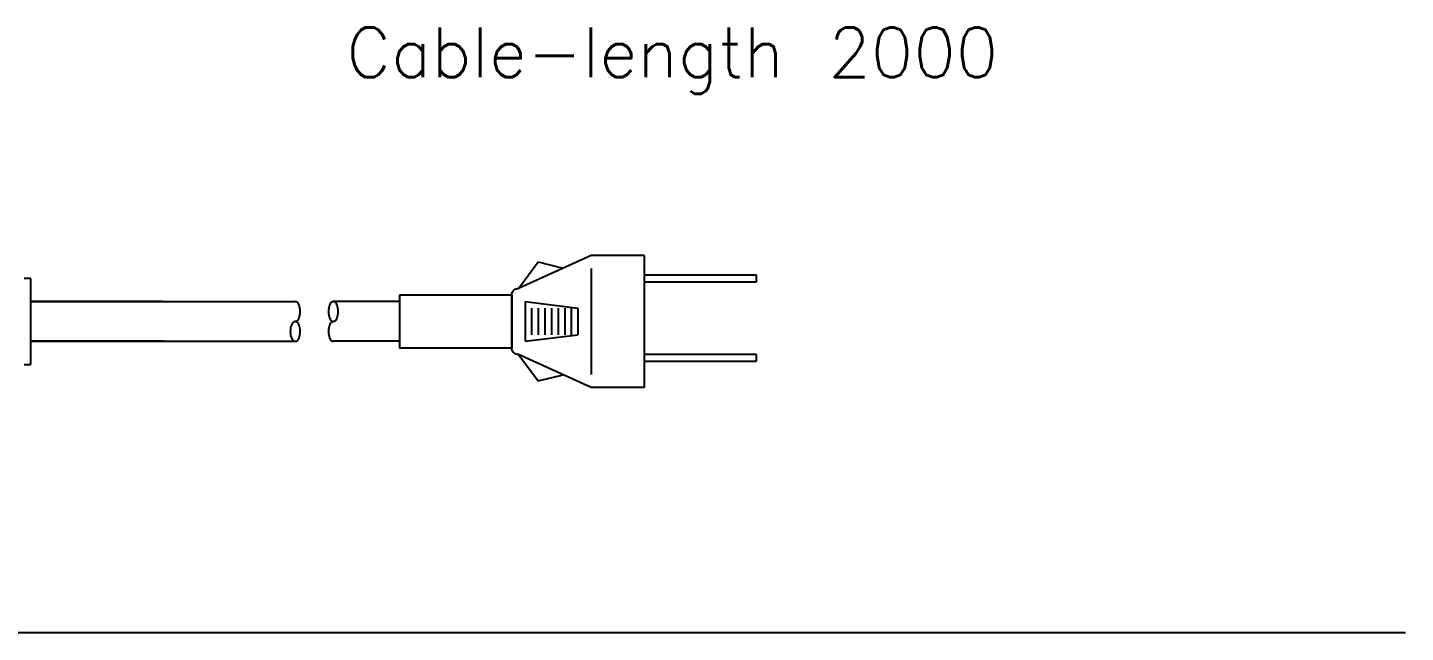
# Model space of a CAD drawing. Extents: x 1586 to 3022, y 243 to 955.
# Drawn here: x 2813.9 to 3022.3, y 701.9 to 793.4 of the extents above; entities that cross this region are included whole.
import ezdxf

# ---------------------------------------------------------------- set-up
doc = ezdxf.new("R2010")
doc.units = 0
doc.layers.get('0').update_dxf_attribs({"linetype": 'CONTINUOUS'})
doc.layers.add('FP-302', color=7, linetype='CONTINUOUS')
doc.layers.add('FP-305', color=7, linetype='CONTINUOUS')
doc.styles.get("Standard").update_dxf_attribs({"font": 'txt', "bigfont": 'extfont2.shx'})

# ---------------------------------------------------------------- blocks, each defined once
blk = doc.blocks.new('A$C495E11C0')
at = {"layer": 'FP-302'}
for p, q in [((377.5, 29.5), (366.5, 24.5)), ((385.5, 29.5), (377.5, 29.5)), ((385.5, 29.5), (385.5, 9.5)), ((366.5, 24.5), (369.5, 28.5)), ((369.5, 28.5), (373.24, 27.56)), ((377.5, 27.5), (377.5, 11.5)), ((292.75, 26), (291.75, 26)), ((292.75, 13), (292.75, 26)), ((402.5, 26.5), (385.5, 26.5)), ((385.5, 26.5), (385.5, 25.5)), ((385.5, 25.5), (402.5, 25.5)), ((402.5, 25.5), (402.5, 26.5)), ((365.5, 23.5), (348.5, 23.5)), ((348.5, 23.5), (348.5, 15.5)), ((365.5, 23.5), (365.52, 23.67)), ((365.5, 23.5), (365.5, 15.5)), ((365.5, 15.5), (365.5, 23.5)), ((365.52, 23.67), (365.56, 23.84)), ((365.56, 23.84), (365.63, 24)), ((365.63, 24), (365.73, 24.14)), ((365.73, 24.14), (365.86, 24.27)), ((365.86, 24.27), (366, 24.37)), ((366, 24.37), (366.16, 24.44)), ((366.16, 24.44), (366.33, 24.48)), ((366.33, 24.48), (366.5, 24.5)), ((312.75, 22.5), (292.75, 22.5)), ((292.75, 22.5), (312.75, 22.5)), ((312.75, 22.5), (332.75, 22.5)), ((332.88, 22.48), (332.75, 22.5)), ((333.01, 22.41), (332.88, 22.48)), ((333.12, 22.3), (333.01, 22.41)), ((333.23, 22.15), (333.12, 22.3)), ((333.32, 21.96), (333.23, 22.15)), ((333.4, 21.75), (333.32, 21.96)), ((333.45, 21.51), (333.4, 21.75)), ((333.49, 21.26), (333.45, 21.51)), ((333.5, 21), (333.49, 21.26)), ((333.49, 20.74), (333.5, 21)), ((337.76, 21.26), (337.75, 21)), ((337.75, 21), (337.76, 20.74)), ((337.8, 21.51), (337.76, 21.26)), ((337.85, 21.75), (337.8, 21.51)), ((337.93, 21.96), (337.85, 21.75)), ((338.02, 22.15), (337.93, 21.96)), ((338.12, 22.3), (338.02, 22.15)), ((338.24, 22.41), (338.12, 22.3)), ((338.37, 22.48), (338.24, 22.41)), ((338.5, 22.5), (338.37, 22.48)), ((348.5, 22.5), (338.5, 22.5)), ((338.63, 22.48), (338.5, 22.5)), ((338.76, 22.41), (338.63, 22.48)), ((338.87, 22.3), (338.76, 22.41)), ((338.98, 22.15), (338.87, 22.3)), ((339.07, 21.96), (338.98, 22.15)), ((339.15, 21.75), (339.07, 21.96)), ((339.2, 21.51), (339.15, 21.75)), ((339.24, 21.26), (339.2, 21.51)), ((339.25, 21), (339.24, 21.26)), ((339.24, 20.74), (339.25, 21)), ((367.5, 22.5), (367.5, 16.5)), ((367.5, 22.5), (375.5, 21.5)), ((368.5, 21.5), (368.5, 17.5)), ((369.5, 21.5), (369.5, 17.5)), ((370.5, 21.5), (370.5, 17.5)), ((371.5, 21.5), (371.5, 17.5)), ((372.5, 21.5), (372.5, 17.5)), ((373.5, 21.5), (373.5, 17.5)), ((374.5, 21.5), (374.5, 17.5)), ((375.5, 21.5), (375.5, 17.5)), ((332.18, 18.96), (332.1, 18.75)), ((332.27, 19.15), (332.18, 18.96)), ((332.37, 19.3), (332.27, 19.15)), ((332.49, 19.41), (332.37, 19.3)), ((332.62, 19.48), (332.49, 19.41)), ((332.75, 19.5), (332.62, 19.48)), ((332.75, 19.5), (332.88, 19.52)), ((332.88, 19.48), (332.75, 19.5)), ((332.88, 19.52), (333.01, 19.59)), ((333.01, 19.41), (332.88, 19.48)), ((333.01, 19.59), (333.12, 19.7)), ((333.12, 19.3), (333.01, 19.41)), ((333.12, 19.7), (333.23, 19.85)), ((333.23, 19.15), (333.12, 19.3)), ((333.23, 19.85), (333.32, 20.04)), ((333.32, 18.96), (333.23, 19.15)), ((333.32, 20.04), (333.4, 20.25)), ((333.4, 18.75), (333.32, 18.96)), ((333.4, 20.25), (333.45, 20.49)), ((333.45, 20.49), (333.49, 20.74)), ((337.76, 20.74), (337.8, 20.49)), ((337.8, 20.49), (337.85, 20.25)), ((337.85, 20.25), (337.93, 20.04)), ((337.93, 18.96), (337.85, 18.75)), ((337.93, 20.04), (338.02, 19.85)), ((338.02, 19.15), (337.93, 18.96)), ((338.02, 19.85), (338.12, 19.7)), ((338.12, 19.3), (338.02, 19.15)), ((338.12, 19.7), (338.24, 19.59)), ((338.24, 19.41), (338.12, 19.3)), ((338.24, 19.59), (338.37, 19.52)), ((338.37, 19.48), (338.24, 19.41)), ((338.37, 19.52), (338.5, 19.5)), ((338.5, 19.5), (338.37, 19.48)), ((338.5, 19.5), (338.63, 19.52)), ((338.63, 19.52), (338.76, 19.59)), ((338.76, 19.59), (338.87, 19.7)), ((338.87, 19.7), (338.98, 19.85)), ((338.98, 19.85), (339.07, 20.04)), ((339.07, 20.04), (339.15, 20.25)), ((339.15, 20.25), (339.2, 20.49)), ((339.2, 20.49), (339.24, 20.74)), ((332.01, 18.26), (332, 18)), ((332, 18), (332.01, 17.74)), ((332.05, 18.51), (332.01, 18.26)), ((332.01, 17.74), (332.05, 17.49)), ((332.1, 18.75), (332.05, 18.51)), ((332.05, 17.49), (332.1, 17.25)), ((332.1, 17.25), (332.18, 17.04)), ((332.18, 17.04), (332.27, 16.85)), ((332.27, 16.85), (332.37, 16.7)), ((332.37, 16.7), (332.49, 16.59)), ((333.01, 16.59), (333.12, 16.7)), ((333.12, 16.7), (333.23, 16.85)), ((333.23, 16.85), (333.32, 17.04)), ((333.32, 17.04), (333.4, 17.25)), ((333.45, 18.51), (333.4, 18.75)), ((333.4, 17.25), (333.45, 17.49)), ((333.49, 18.26), (333.45, 18.51)), ((333.45, 17.49), (333.49, 17.74)), ((333.5, 18), (333.49, 18.26)), ((333.49, 17.74), (333.5, 18)), ((337.76, 18.26), (337.75, 18)), ((337.75, 18), (337.76, 17.74)), ((337.8, 18.51), (337.76, 18.26)), ((337.76, 17.74), (337.8, 17.49)), ((337.85, 18.75), (337.8, 18.51)), ((337.8, 17.49), (337.85, 17.25)), ((337.85, 17.25), (337.93, 17.04)), ((337.93, 17.04), (338.02, 16.85)), ((338.02, 16.85), (338.12, 16.7)), ((338.12, 16.7), (338.24, 16.59)), ((367.5, 16.5), (375.5, 17.5)), ((292.75, 16.5), (314.75, 16.5)), ((312.75, 16.5), (292.75, 16.5)), ((312.75, 16.5), (332.75, 16.5)), ((332.49, 16.59), (332.62, 16.52)), ((332.62, 16.52), (332.75, 16.5)), ((332.75, 16.5), (332.88, 16.52)), ((332.88, 16.52), (333.01, 16.59)), ((338.24, 16.59), (338.37, 16.52)), ((338.37, 16.52), (338.5, 16.5)), ((348.5, 16.5), (338.5, 16.5)), ((348.5, 15.5), (365.5, 15.5)), ((365.52, 15.33), (365.5, 15.5)), ((365.56, 15.16), (365.52, 15.33)), ((365.63, 15), (365.56, 15.16)), ((365.73, 14.86), (365.63, 15)), ((365.86, 14.73), (365.73, 14.86)), ((366, 14.63), (365.86, 14.73)), ((366.16, 14.56), (366, 14.63)), ((291.75, 13), (292.75, 13)), ((366.33, 14.52), (366.16, 14.56)), ((366.5, 14.5), (366.33, 14.52)), ((377.5, 9.5), (366.5, 14.5)), ((366.5, 14.5), (369.5, 10.5)), ((402.5, 14.5), (385.5, 14.5)), ((385.5, 14.5), (385.5, 13.5)), ((385.5, 13.5), (402.5, 13.5)), ((402.5, 13.5), (402.5, 14.5)), ((369.5, 10.5), (373.25, 11.43)), ((385.5, 9.5), (377.5, 9.5))]:
    blk.add_line(p, q, dxfattribs=at)
blk = doc.blocks.new('*U43')
blk.add_text('Cable-length 2000', height=7.5).set_placement((2862.12, 785.91))

msp = doc.modelspace()

# ---------------------------------------------------------------- linework, layer by layer
msp.add_line((2458.667, 701.917), (3022.323, 701.917))

# ---------------------------------------------------------------- block references
at = {"layer": 'FP-302'}
msp.add_blockref('A$C495E11C0', (2521.64, 729.458), dxfattribs=at)
at = {"layer": 'FP-305'}
msp.add_blockref('*U43', (0, 0), dxfattribs=at)

doc.saveas('drawing.dxf')
